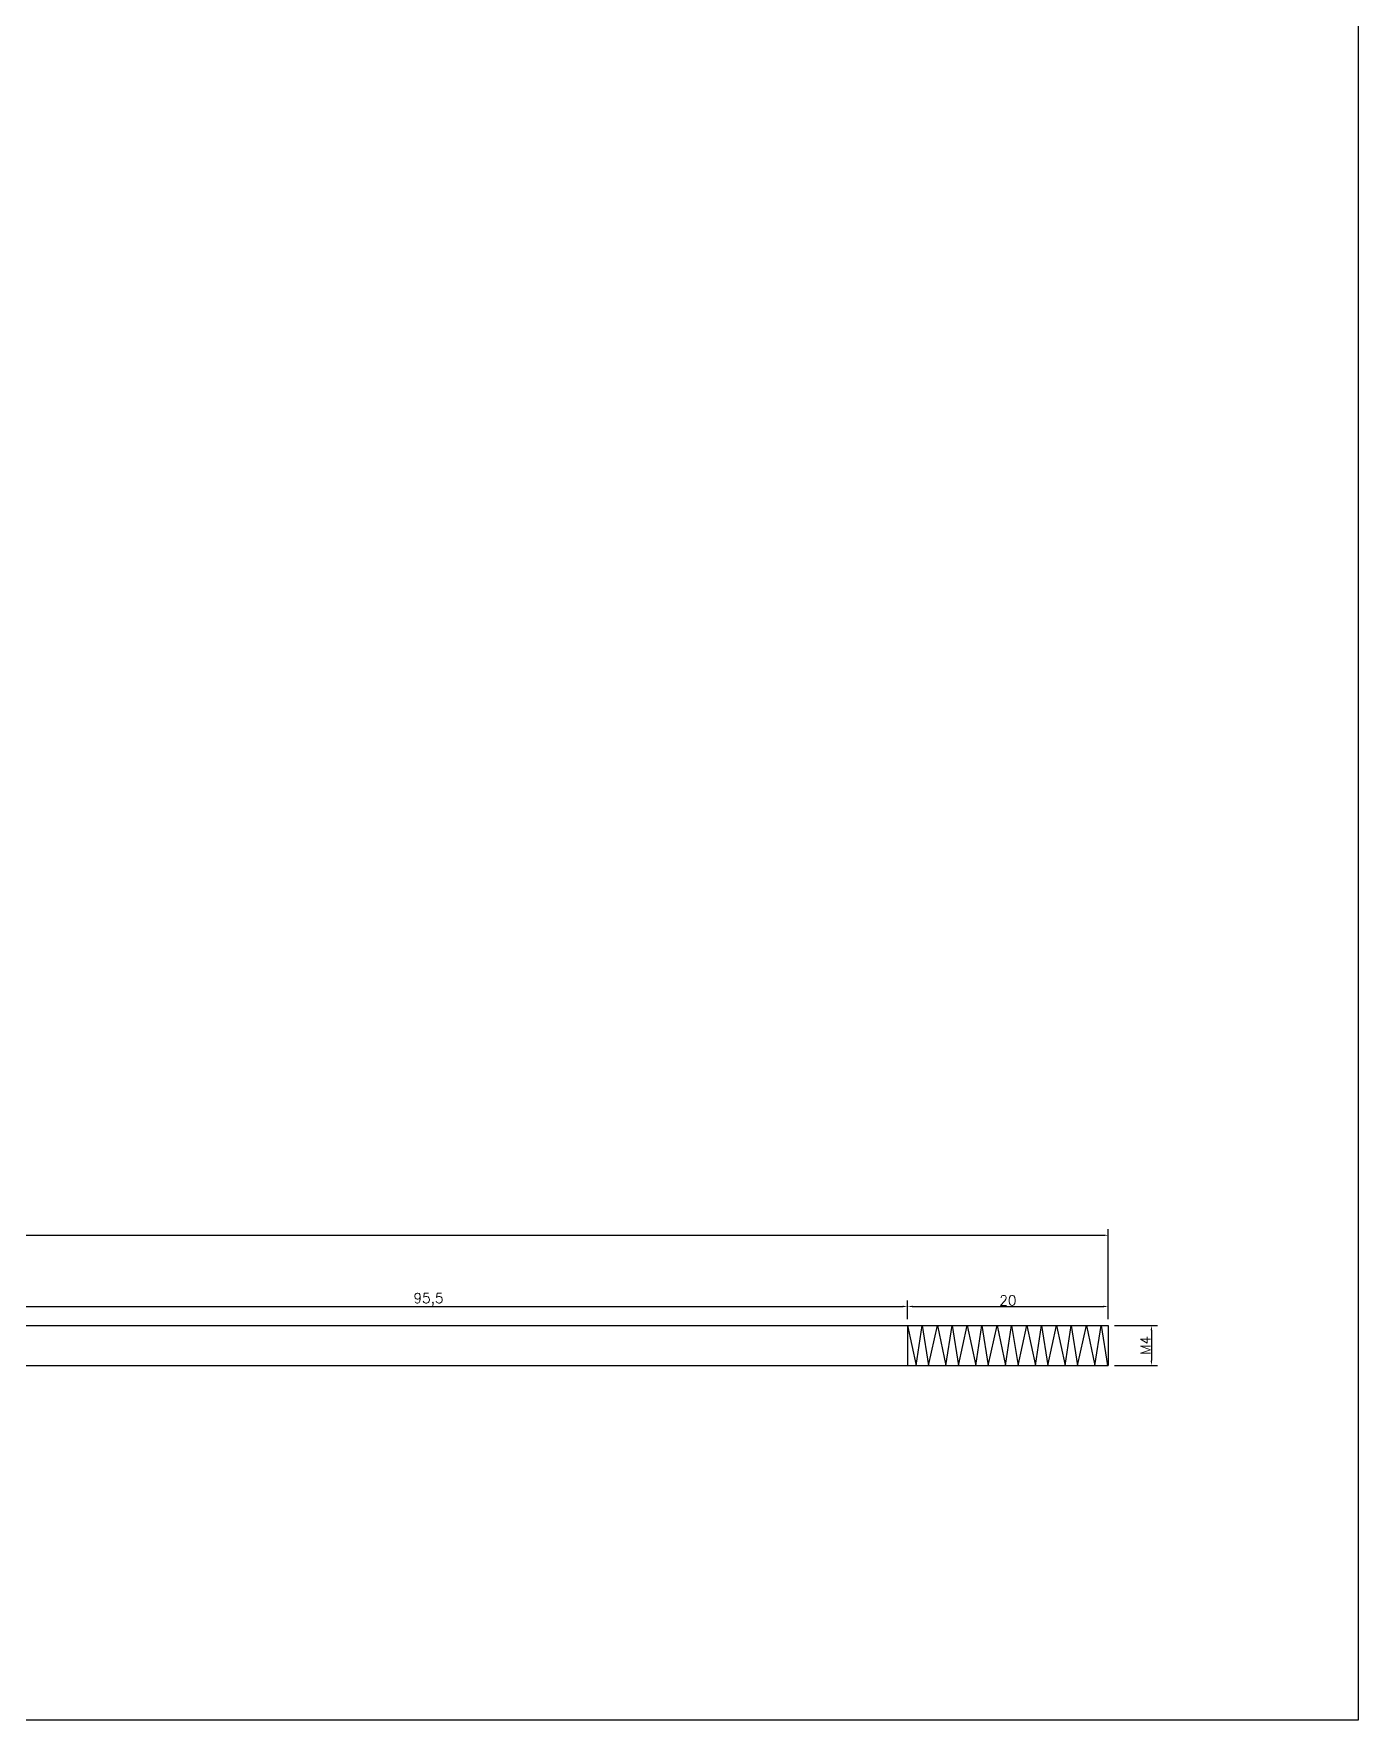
# Model space of a CAD drawing. Header units: millimetres. Extents: x 6817 to 15937, y -5221 to -164.
# Drawn here: x 10043.6 to 10175.6, y -1865.6 to -1697.4 of the extents above; entities that cross this region are included whole.
import ezdxf

# ---------------------------------------------------------------- set-up
doc = ezdxf.new("R2010")
doc.units = ezdxf.units.MM
doc.layers.add('图层2', color=108, linetype='Continuous')
doc.styles.get("Standard").update_dxf_attribs({"font": 'txt', "bigfont": 'gbcbig.shx'})
doc.dimstyles.new('ISO-25', dxfattribs={"dimtxt": 1, "dimasz": 0.5, "dimexe": 0.6, "dimexo": 0.625, "dimgap": 0.1, "dimtad": 1, "dimtxsty": 'Standard', "dimcen": 2.5, "dimadec": 0, "dimazin": 0, "dimtfac": 1, "dimtmove": 0, "dimatfit": 3, "dimfxl": 0, "dimarcsym": 0})

# ---------------------------------------------------------------- blocks, each defined once
blk = doc.blocks.new('*D541')
at = {"layer": 'Defpoints', "color": 0, "linetype": 'ByBlock', "transparency": 16777216}
for p in [(10150.7, -1826.25), (10150.7, -1830.25), (10155, -1830.25)]:
    blk.add_point(p, dxfattribs=at)
at = {"layer": '图层2', "color": 0, "linetype": 'ByBlock', "lineweight": -2, "transparency": 16777216}
for p, q in [((10151.32, -1826.25), (10155.6, -1826.25)), ((10155, -1826.75), (10155, -1829.75)), ((10151.32, -1830.25), (10155.6, -1830.25))]:
    blk.add_line(p, q, dxfattribs=at)
at = {"layer": '图层2', "color": 0, "linetype": 'ByBlock', "transparency": 16777216}
for points in [[(10154.92, -1826.75), (10155.08, -1826.75), (10155, -1826.25)], [(10154.92, -1829.75), (10155.08, -1829.75), (10155, -1830.25)]]:
    blk.add_solid(points, dxfattribs=at)
at = {"layer": '图层2', "color": 0, "linetype": 'ByBlock', "transparency": 16777216, "insert": (10154.4, -1828.25), "char_height": 1, "attachment_point": 5, "rotation": 90}
blk.add_mtext('M4', dxfattribs=at)
blk = doc.blocks.new('*D545')
at = {"layer": 'Defpoints', "color": 0, "linetype": 'ByBlock', "transparency": 16777216}
for p in [(10130.7, -1824.36), (10130.7, -1826.25), (10035.2, -1826.75)]:
    blk.add_point(p, dxfattribs=at)
at = {"layer": '图层2', "color": 0, "linetype": 'ByBlock', "lineweight": -2, "transparency": 16777216}
for p, q in [((10035.2, -1826.12), (10035.2, -1823.76)), ((10035.7, -1824.36), (10130.2, -1824.36)), ((10130.7, -1825.62), (10130.7, -1823.76))]:
    blk.add_line(p, q, dxfattribs=at)
at = {"layer": '图层2', "color": 0, "linetype": 'ByBlock', "transparency": 16777216}
for points in [[(10035.7, -1824.28), (10035.7, -1824.44), (10035.2, -1824.36)], [(10130.2, -1824.28), (10130.2, -1824.44), (10130.7, -1824.36)]]:
    blk.add_solid(points, dxfattribs=at)
at = {"layer": '图层2', "color": 0, "linetype": 'ByBlock', "transparency": 16777216, "insert": (10082.95, -1823.68), "char_height": 1, "attachment_point": 5}
blk.add_mtext('95,5', dxfattribs=at)
blk = doc.blocks.new('*D303')
at = {"layer": 'Defpoints', "color": 0, "linetype": 'ByBlock', "transparency": 16777216}
for p in [(10150.7, -1824.36), (10130.7, -1826.25), (10150.7, -1826.25)]:
    blk.add_point(p, dxfattribs=at)
at = {"layer": '图层2', "color": 0, "linetype": 'ByBlock', "lineweight": -2, "transparency": 16777216}
for p, q in [((10130.7, -1825.62), (10130.7, -1823.76)), ((10131.2, -1824.36), (10150.2, -1824.36)), ((10150.7, -1825.62), (10150.7, -1823.76))]:
    blk.add_line(p, q, dxfattribs=at)
at = {"layer": '图层2', "color": 0, "linetype": 'ByBlock', "transparency": 16777216}
for points in [[(10131.2, -1824.28), (10131.2, -1824.44), (10130.7, -1824.36)], [(10150.2, -1824.28), (10150.2, -1824.44), (10150.7, -1824.36)]]:
    blk.add_solid(points, dxfattribs=at)
at = {"layer": '图层2', "color": 0, "linetype": 'ByBlock', "transparency": 16777216, "insert": (10140.7, -1823.76), "char_height": 1, "attachment_point": 5}
blk.add_mtext('20', dxfattribs=at)
blk = doc.blocks.new('*D305')
at = {"layer": 'Defpoints', "color": 0, "linetype": 'ByBlock', "transparency": 16777216}
for p in [(10150.7, -1817.26), (9880.7, -1826.25), (10150.7, -1826.25)]:
    blk.add_point(p, dxfattribs=at)
at = {"layer": '图层2', "color": 0, "linetype": 'ByBlock', "lineweight": -2, "transparency": 16777216}
for p, q in [((9880.7, -1825.62), (9880.7, -1816.66)), ((9881.2, -1817.26), (10150.2, -1817.26)), ((10150.7, -1825.62), (10150.7, -1816.66))]:
    blk.add_line(p, q, dxfattribs=at)
at = {"layer": '图层2', "color": 0, "linetype": 'ByBlock', "transparency": 16777216}
for points in [[(9881.2, -1817.18), (9881.2, -1817.35), (9880.7, -1817.26)], [(10150.2, -1817.18), (10150.2, -1817.35), (10150.7, -1817.26)]]:
    blk.add_solid(points, dxfattribs=at)
at = {"layer": '图层2', "color": 0, "linetype": 'ByBlock', "transparency": 16777216, "insert": (10015.7, -1816.66), "char_height": 1, "attachment_point": 5}
blk.add_mtext('270', dxfattribs=at)

msp = doc.modelspace()

# ---------------------------------------------------------------- linework, layer by layer
at = {"layer": '图层2', "color": 2, "linetype": 'ByBlock'}
for p, q in [((10175.615, -1694.006), (10175.615, -1865.627)), ((10175.615, -1865.627), (9494.427, -1865.627))]:
    msp.add_line(p, q, dxfattribs=at)
at = {"layer": '图层2', "color": 6, "linetype": 'ByBlock'}
for p, q in [((10035.7, -1826.25), (10150.7, -1826.25)), ((10130.7, -1826.25), (10130.7, -1830.25)), ((10150.7, -1826.25), (10150.7, -1830.25)), ((10035.7, -1830.25), (10150.7, -1830.25))]:
    msp.add_line(p, q, dxfattribs=at)
for points in [[(10130.7, -1826.25), (10131.553, -1830.25), (10132.158, -1826.25), (10132.793, -1830.25), (10133.67, -1826.25)], [(10133.67, -1826.25), (10134.523, -1830.25), (10135.128, -1826.25), (10135.763, -1830.25), (10136.64, -1826.25)], [(10136.64, -1826.25), (10137.493, -1830.25), (10138.098, -1826.25), (10138.734, -1830.25), (10139.611, -1826.25)], [(10139.611, -1826.25), (10140.464, -1830.25), (10141.069, -1826.25), (10141.704, -1830.25), (10142.581, -1826.25)], [(10142.581, -1826.25), (10143.434, -1830.25), (10144.039, -1826.25), (10144.674, -1830.25), (10145.551, -1826.25)], [(10145.551, -1826.25), (10146.404, -1830.25), (10147.009, -1826.25), (10147.645, -1830.25), (10148.522, -1826.25)], [(10148.522, -1826.25), (10149.375, -1830.25), (10149.98, -1826.25), (10150.615, -1830.25), (10150.7, -1829.862)]]:
    msp.add_lwpolyline(points, dxfattribs=at)

# ---------------------------------------------------------------- dimensions: what is measured, and where the dimension line sits
at = {"layer": '图层2', "color": 3, "linetype": 'ByBlock'}
for base, p1, p2, picture, middle in [((10150.7, -1817.263), (9880.7, -1826.25), (10150.7, -1826.25), '*D305', (10015.7, -1816.663)), ((10130.7, -1824.361), (10035.2, -1826.75), (10130.7, -1826.25), '*D545', (10082.95, -1823.677)), ((10150.7, -1824.361), (10130.7, -1826.25), (10150.7, -1826.25), '*D303', (10140.7, -1823.761))]:
    dim = msp.add_linear_dim(base=base, p1=p1, p2=p2, dimstyle='ISO-25', dxfattribs=at)
    dim.commit()
    dim.dimension.update_dxf_attribs({"geometry": picture, "text_midpoint": middle})
dim = msp.add_linear_dim(base=(10155, -1830.25), p1=(10150.7, -1826.25), p2=(10150.7, -1830.25), angle=90, text='M4', dimstyle='ISO-25', dxfattribs=at)
dim.commit()
dim.dimension.update_dxf_attribs({"geometry": '*D541', "text_midpoint": (10154.4, -1828.25)})

doc.saveas('drawing.dxf')
